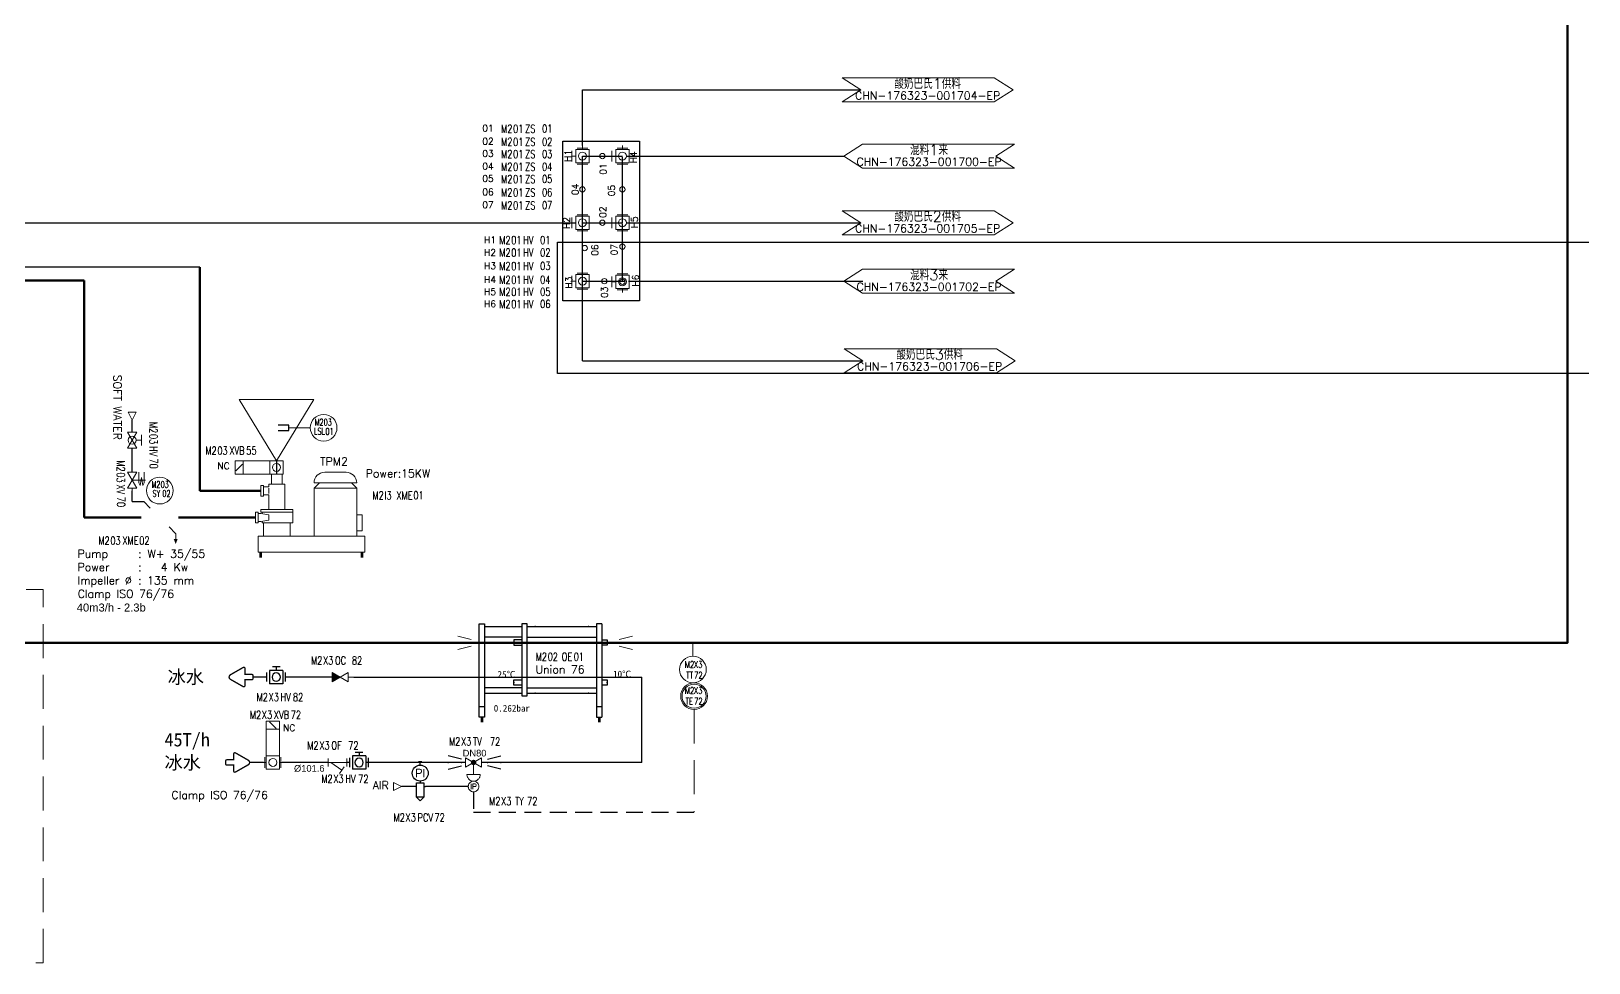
# Model space of a CAD drawing. Header units: inches. Extents: x 10149 to 11899, y 21917 to 23140.
# Drawn here: x 11315 to 11899, y 22038 to 22388 of the extents above; entities that cross this region are included whole.
import ezdxf
from ezdxf.enums import TextEntityAlignment as Align

# ---------------------------------------------------------------- set-up
doc = ezdxf.new("R2010")
doc.units = ezdxf.units.IN
doc.header["$MEASUREMENT"] = 0
for name, pattern in [('ACAD_ISO02W100', [15, 12, -3]), ('DASHED', [19.05, 12.7, -6.35]), ('DASHED2', [9.525, 6.35, -3.175])]:
    doc.linetypes.add(name, pattern=pattern)
for name, color, linetype in [('14 Pipe Water Cold', 142, 'Continuous'), ('DIAMETRE', 7, 'Continuous'), ('ECHANGEURS', 7, 'Continuous'), ('LIAISON INSTRUMENTATION', 140, 'DASHED2'), ('MATERIEL-DIVERS', 7, 'Continuous'), ('PHASE I', 8, 'Continuous'), ('REPERES', 7, 'Continuous'), ('Steam pipe', 231, 'Continuous'), ('techn-data', 7, 'Continuous'), ('TEXTES', 7, 'Continuous'), ('TUYAUTERIE-AIR INSTRUMENT', 3, 'Continuous'), ('TUYAUTERIE-EAU', 5, 'Continuous'), ('TUYAUTERIE-PROCESS', 30, 'Continuous'), ('TXT_FR', 7, 'Continuous'), ('VANNES', 7, 'Continuous'), ('VANNES-FLUIDES-AUX', 7, 'Continuous')]:
    doc.layers.add(name, color=color, linetype=linetype)
for name, color, linetype, lineweight in [('19 Pipe Process', 30, 'Continuous', 30), ('31 Equipment', 7, 'Continuous', 9), ('32 Instruments Control Loop', 140, 'DASHED', 9), ('33 Instruments Labels', 7, 'Continuous', 9), ('40 TXT Data', 7, 'Continuous', 9), ('43 TXT Chinese', 7, 'Continuous', 9), ('Other-material', 7, 'Continuous', 9), ('Pipe-process', 30, 'Continuous', 70)]:
    doc.layers.add(name, color=color, linetype=linetype, lineweight=lineweight)
doc.layers.get('REPERES').off()
doc.styles.add('ROMANS', font='ROMANS.SHX')
doc.styles.get("Standard").update_dxf_attribs({"font": 'arial.ttf'})
doc.styles.add('USER1', font='TXT.SHX', dxfattribs={"bigfont": 'gbcbig.shx'})
doc.linetypes.add('Amzigzag', pattern='A,0.0001,[136,genltshp.shx,S=0.04,R=0,X=0,Y=0],-11', length=11.0001)

# ---------------------------------------------------------------- blocks, each defined once
blk = doc.blocks.new('APV-INS-M-L-SY')
at = {"layer": '31 Equipment', "color": 7}
blk.add_circle((0, 0), 5, dxfattribs=at)
blk = doc.blocks.new('APV-PMP-GEN-FLUSH-1')
at = {"layer": '31 Equipment', "color": 7}
for p, q in [((-3.54, 3.54), (-6, 6)), ((5.99, -6), (3.53, -3.54))]:
    blk.add_line(p, q, dxfattribs=at)
at = {"layer": '31 Equipment', "linetype": 'ACAD_ISO02W100', "ltscale": 38}
blk.add_line((6, -6), (6, -8), dxfattribs=at)
at = {"layer": '31 Equipment'}
blk.add_lwpolyline([(6, -10, 0, 1.5, 0), (6, -8, 1.5, 1.5, 0)], format="xyseb", dxfattribs=at)
blk = doc.blocks.new('APV-VLVM-BALL-KHV+MF-1')
at = {"layer": '31 Equipment', "ltscale": 38}
for p, q in [((-3, 0), (-4, 0)), ((3, 0), (4, 0))]:
    blk.add_line(p, q, dxfattribs=at)
at = {"layer": '31 Equipment'}
for p, q in [((-3, 1.734), (-3, -1.734)), ((-3, -1.734), (3, 1.734)), ((3, -1.734), (-3, 1.734)), ((-2, 3.5), (2, 3.5)), ((0, 1.5), (0, 3.5)), ((3, 1.734), (3, -1.734))]:
    blk.add_line(p, q, dxfattribs=at)
blk.add_circle((0, 0), 1.5, dxfattribs=at)
blk = doc.blocks.new('APV-VLV-SOLV-22-1')
at = {"layer": '31 Equipment', "ltscale": 38}
for p, q in [((-3, 0), (-4, 0)), ((3, 0), (4, 0))]:
    blk.add_line(p, q, dxfattribs=at)
at = {"layer": '31 Equipment'}
for p, q in [((-3, 1.734), (-3, -1.734)), ((-3, -1.734), (3, 1.734)), ((3, -1.734), (-3, 1.734)), ((3, 1.734), (3, -1.734))]:
    blk.add_line(p, q, dxfattribs=at)
at = {"layer": '31 Equipment', "linetype": 'ACAD_ISO02W100', "ltscale": 38}
for p, q in [((-1, 4.5), (-2, 4)), ((-2, 4), (1, 3.5)), ((-2, 3), (1, 3.5)), ((-1, 2.5), (-2, 3)), ((3, 4.5), (-1, 4.5)), ((3, 2.5), (-1, 2.5)), ((0, 0), (0, 5))]:
    blk.add_line(p, q, dxfattribs=at)
blk = doc.blocks.new('APV-SIGN-ARW-FLOW-1')
at = {"layer": '31 Equipment'}
for p, q in [((-1.5, -1.5), (-1.5, 1.5)), ((-1.5, 1.5), (1.5, 0)), ((1.5, 0), (-1.5, -1.5))]:
    blk.add_line(p, q, dxfattribs=at)
blk = doc.blocks.new('REPNORM1')
at = {"layer": 'TEXTES', "style": 'ROMANS', "width": 0.75}
for tag, p in [('ZONE', (-9.75, -1.25)), ('SOUSZONE', (-5.25, -1.25)), ('ELEMENT', (-0.75, -1.25)), ('NUM', (5.59, -1.22))]:
    blk.add_attdef(tag, p, '', height=3, dxfattribs=at)
blk = doc.blocks.new('REPINS2')
at = {"layer": 'TEXTES', "style": 'ROMANS', "width": 0.7}
for tag, p in [('ZONE', (-3.35, 0.8)), ('SOUSZONE', (0.05, 0.8)), ('NUM', (0.7, -2.6))]:
    blk.add_attdef(tag, p, '', height=2.5, dxfattribs=at)
blk.add_attdef('ELEMENT', text='', height=2.5, dxfattribs=at).set_placement((-1.56, -2.59), align=Align.CENTER)
blk = doc.blocks.new('TEXT-PUMP_caract_ANGLAIS')
at = {"layer": 'techn-data', "style": 'ROMANS'}
for s, p in [('Pump', (-22, 9)), ('Power', (-22, 4)), ('Kw', (14, 4)), ('Impeller %%C', (-22, -1)), ('mm', (14, -1))]:
    blk.add_text(s, height=3, dxfattribs=at).set_placement(p)
for p in [(2, 9), (2, 4), (2, -1)]:
    blk.add_text(':', height=3, dxfattribs=at).set_placement(p, align=Align.RIGHT)
blk.add_attdef('Type', (4.23, 9), '', height=3, dxfattribs=at)
for tag, p in [('Pui', (11.76, 4)), ('Dia', (11.76, -1))]:
    blk.add_attdef(tag, text='', height=3, dxfattribs=at).set_placement(p, align=Align.RIGHT)
blk = doc.blocks.new('SR0CADRE')
for p, q in [((-1, 2), (-1, 37)), ((-1, 37), (1, 37)), ((1, 37), (1, 2)), ((1, 36), (15, 36)), ((15, 37), (15, 10)), ((17, 37), (15, 37)), ((17, 10), (17, 37)), ((17, 36), (43, 36)), ((43, 37), (43, 2)), ((45, 37), (43, 37)), ((45, 37), (45, 2)), ((15, 32), (1, 32)), ((12, 31), (12, 29)), ((15, 31), (12, 31)), ((17, 32), (43, 32)), ((45, 31), (47, 31)), ((47, 31), (47, 29)), ((12, 29), (15, 29)), ((47, 29), (45, 29)), ((15, 13), (1, 13)), ((12, 16), (15, 16)), ((12, 14), (12, 16)), ((15, 14), (12, 14)), ((17, 13), (43, 13)), ((45, 16), (47, 16)), ((47, 14), (45, 14)), ((47, 16), (47, 14)), ((-1, 6), (1, 6)), ((1, 11), (15, 11)), ((15, 10), (17, 10)), ((17, 11), (43, 11)), ((43, 6), (45, 6)), ((1, 2), (-1, 2)), ((43, 2), (45, 2))]:
    blk.add_line(p, q)
for points in [[(0.5, 2), (-0.5, 2), (0.5, 0), (-0.5, 0)], [(44.5, 2), (43.5, 2), (44.5, 0), (43.5, 0)]]:
    blk.add_trace(points)
at = {"layer": 'ECHANGEURS', "color": 2}
for p in [(20, 36), (40, 36), (12, 30), (47, 30), (12, 15), (47, 15), (20, 11), (40, 11)]:
    blk.add_point(p, dxfattribs=at)
at = {"layer": 'ECHANGEURS', "color": 7, "extrusion": (0, 1, 0)}
for p in [(20, 36), (40, 36)]:
    blk.add_point(p, dxfattribs=at)
at = {"layer": 'ECHANGEURS', "color": 7, "extrusion": (-1, 0, 0)}
for p in [(12, 30), (12, 15)]:
    blk.add_point(p, dxfattribs=at)
at = {"layer": 'ECHANGEURS', "color": 7, "extrusion": (1, 0, 0)}
for p in [(47, 30), (47, 15)]:
    blk.add_point(p, dxfattribs=at)
at = {"layer": 'ECHANGEURS', "color": 7, "extrusion": (0, -1, 0)}
for p in [(20, 11), (40, 11)]:
    blk.add_point(p, dxfattribs=at)
blk = doc.blocks.new('DETR12MODIF')
at = {"layer": 'MATERIEL-DIVERS', "color": 7}
for p, q in [((-0.67, 9.33), (0.67, 9.33)), ((0, 8), (0, 9.33)), ((-1.33, 0), (-2, 0)), ((-1.33, -4), (-1.33, 1.33)), ((-1.33, 1.33), (1.33, 1.33)), ((1.33, 1.33), (1.33, -4)), ((1.33, 0), (2, 0)), ((-1.33, -4), (0, -5.33)), ((1.33, -4), (-1.33, -4)), ((0, -5.33), (1.33, -4))]:
    blk.add_line(p, q, dxfattribs=at)
at = {"layer": 'MATERIEL-DIVERS'}
blk.add_line((0, 2), (0, 1.33), dxfattribs=at)
blk.add_circle((0, 5), 3, dxfattribs=at)
at = {"layer": 'MATERIEL-DIVERS', "style": 'ROMANS'}
blk.add_text('PI', height=3, dxfattribs=at).set_placement((0, 5), align=Align.MIDDLE)
blk = doc.blocks.new('APV-VLV-BFLY-SVS-3')
at = {"layer": '31 Equipment', "ltscale": 38}
for p, q in [((1.25, 15.25), (-1.25, 12.75)), ((-2.5, 0), (-4, 0)), ((2.5, 2.5), (-2.5, 2.5)), ((-2.5, 2.5), (-2.5, -2.5)), ((2.5, -2.5), (2.5, 2.5)), ((2.5, 0), (4, 0)), ((-2.5, -2.5), (2.5, -2.5))]:
    blk.add_line(p, q, dxfattribs=at)
at = {"layer": '31 Equipment'}
for p, q in [((-3, 2), (-3, -2)), ((3, -2), (3, 2))]:
    blk.add_line(p, q, dxfattribs=at)
at = {"layer": '31 Equipment', "ltscale": 38}
for points in [[(-2.5, 12.5), (2.5, 12.5), (2.5, 15.5), (-2.5, 15.5)], [(-2.5, 2.5), (2.5, 2.5), (2.5, 12.5), (-2.5, 12.5)]]:
    blk.add_lwpolyline(points, close=True, dxfattribs=at)
blk.add_circle((0, 0), 1.5, dxfattribs=at)
blk = doc.blocks.new('APV-VLV-MODUL-2WAY-1')
at = {"layer": '31 Equipment', "ltscale": 38}
for p, q in [((-3, 0), (-4, 0)), ((3, 0), (4, 0))]:
    blk.add_line(p, q, dxfattribs=at)
at = {"layer": '31 Equipment'}
for p, q in [((-3, 1.734), (-3, -1.734)), ((-3, -1.734), (3, 1.734)), ((3, -1.734), (-3, 1.734)), ((3, 1.734), (3, -1.734))]:
    blk.add_line(p, q, dxfattribs=at)
at = {"layer": '31 Equipment', "linetype": 'ACAD_ISO02W100', "ltscale": 38}
for p, q in [((2.5, 4.5), (-2.5, 4.5)), ((0, 1), (0, 4.5))]:
    blk.add_line(p, q, dxfattribs=at)
at = {"layer": '31 Equipment', "const_width": 1}
blk.add_lwpolyline([(-0.5, 0, 1), (0.5, 0, 1)], format="xyb", close=True, dxfattribs=at)
at = {"layer": '31 Equipment', "linetype": 'ACAD_ISO02W100', "ltscale": 38}
blk.add_arc((0, 4.5), 2.5, 0, 180, dxfattribs=at)
blk = doc.blocks.new('APV-VLV-IPCNV-GEN-1')
at = {"layer": '31 Equipment', "linetype": 'ACAD_ISO02W100', "ltscale": 38}
blk.add_circle((0, 0), 2, dxfattribs=at)
at = {"layer": '31 Equipment', "style": 'ROMANS'}
blk.add_text('IP', height=2, dxfattribs=at).set_placement((0, 0), align=Align.MIDDLE)
blk = doc.blocks.new('APV-INS-M-L-TE')
at = {"layer": '31 Equipment', "color": 7}
blk.add_line((0, -5), (0, -10), dxfattribs=at)
blk.add_circle((0, 0), 5, dxfattribs=at)
at = {"layer": '33 Instruments Labels', "style": 'ROMANS', "width": 0.8, "flags": 8}
blk.add_attdef('TE', text='', height=3, dxfattribs=at).set_placement((0, 0), align=Align.MIDDLE)
blk = doc.blocks.new('APV-INS-F-L-TT')
at = {"layer": '31 Equipment'}
for radius in [5, 4.5]:
    blk.add_circle((0, 0), radius, dxfattribs=at)
blk = doc.blocks.new('APV-SIGN-ARW-PROD-1')
at = {"layer": '31 Equipment', "const_width": 0.5}
blk.add_lwpolyline([(-4.5, 0.5), (-4.5, -0.5, 0.414214), (-4, -1), (-1.5, -1), (-1.5, -3.14, 0.575867), (-0.75, -3.57), (3.98, -0.87, 0.580323), (3.98, 0.87), (-0.75, 3.57, 0.575867), (-1.5, 3.14), (-1.5, 1), (-4, 1, 0.414214)], format="xyb", close=True, dxfattribs=at)
blk = doc.blocks.new('APV-FILT-GEN-Y-1')
at = {"layer": '31 Equipment'}
for p, q in [((-3.5, -1.5), (-3.5, 1.5)), ((-3.5, 0), (3.5, 0)), ((-2.5, 0), (1.6, -2.87)), ((3.5, 1.5), (3.5, -1.5)), ((2.46, -1.64), (0.74, -4.1))]:
    blk.add_line(p, q, dxfattribs=at)
blk = doc.blocks.new('APV-FCE-NRV-GEN-1')
at = {"layer": '31 Equipment'}
h = blk.add_hatch(dxfattribs=at)
h.set_pattern_fill('ANSI31', color=256, scale=0.01, style=0)
h.set_pattern_definition([(45, (0, 0), (-0.02245064, 0.02245064), [])])
h.paths.add_polyline_path([(3, 1.75), (3, -1.75), (0, 0)])
at = {"layer": '31 Equipment', "linetype": 'ACAD_ISO02W100', "ltscale": 38}
for p, q in [((-3, 0), (-5, 0)), ((0, 0), (-3, 1.75)), ((-3, 1.75), (-3, -1.75)), ((0, 0), (-3, -1.75)), ((0, 0), (3, 1.75)), ((0, 0), (3, -1.75)), ((3, 1.75), (3, -1.75)), ((3, 0), (5, 0))]:
    blk.add_line(p, q, dxfattribs=at)
blk = doc.blocks.new('APV-SIGN-ARW-DWG-1')
at = {"layer": '31 Equipment'}
for p, q in [((-32, 4.49), (25, 4.49)), ((-32, 4.49), (-25, 0)), ((-25, 0), (-32, -4.49)), ((25, 4.49), (32, 0)), ((32, 0), (25, -4.49)), ((-32, -4.49), (25, -4.49))]:
    blk.add_line(p, q, dxfattribs=at)
at = {"layer": '31 Equipment', "style": 'ROMANS', "width": 0.8}
for tag, p in [('TEXT1', (0, 0.37)), ('TEXT2', (0, -3.63))]:
    blk.add_attdef(tag, text='', height=3, dxfattribs=at).set_placement(p, align=Align.CENTER)
blk = doc.blocks.new('REPNORM')
at = {"layer": 'TEXTES', "style": 'ROMANS', "width": 0.75}
for tag, p in [('ZONE', (-9.75, -1.25)), ('SOUSZONE', (-5.25, -1.25)), ('ELEMENT', (0, -1.25)), ('NUM', (4.5, -1.25))]:
    blk.add_attdef(tag, p, '', height=3, dxfattribs=at)
blk = doc.blocks.new('REPINS')
at = {"layer": 'TEXTES', "style": 'ROMANS', "width": 0.75}
for tag, p in [('ZONE', (-3.3, 1)), ('SOUSZONE', (0.1, 1)), ('NUM', (0.2, -3))]:
    blk.add_attdef(tag, p, '', height=2.5, dxfattribs=at)
blk.add_attdef('ELEMENT', text='', height=2.5, dxfattribs=at).set_placement((-0.2, -3), align=Align.RIGHT)
blk = doc.blocks.new('CR')
at = {"color": 7}
for p, q in [((-2.5, 2.5), (2.5, 1.25)), ((2.5, 1.25), (2.5, 1.25)), ((2.5, -1.25), (-2.5, -2.5))]:
    blk.add_line(p, q, dxfattribs=at)
at = {"color": 7, "extrusion": (-1, 0, 0)}
blk.add_point((-2.5, 0), dxfattribs=at)
at = {"color": 7, "extrusion": (1, 0, 0)}
blk.add_point((2.5, 0), dxfattribs=at)
blk = doc.blocks.new('VALVBUTT A BRIDES')
at = {"layer": 'VANNES'}
for p, q in [((-3.5, -1.73), (-3.5, 1.74)), ((-2.5, 2.5), (-2.5, -2.5)), ((-2.5, 2.5), (2.5, 2.5)), ((-1.4, 3.77), (1.4, 3.77)), ((0, 3.77), (0, 2.5)), ((2.5, 2.5), (2.5, -2.5)), ((3.5, -1.73), (3.5, 1.74)), ((-2.5, -2.5), (2.5, -2.5))]:
    blk.add_line(p, q, dxfattribs=at)
blk.add_circle((0, 0), 1.6, dxfattribs=at)
blk = doc.blocks.new('APV-INS-POS-GEN-1')
at = {"layer": '31 Equipment', "color": 5}
blk.add_circle((0, 0), 1, dxfattribs=at)
blk = doc.blocks.new('APV-VLVM-BFLY-SVS-1')
at = {"layer": '31 Equipment', "ltscale": 38}
for p, q in [((-2.5, 0), (-4, 0)), ((2.5, 2.5), (-2.5, 2.5)), ((-2.5, 2.5), (-2.5, -2.5)), ((-2, 4), (2, 4)), ((0, 2.5), (0, 4)), ((2.5, -2.5), (2.5, 2.5)), ((2.5, 0), (4, 0)), ((-2.5, -2.5), (2.5, -2.5))]:
    blk.add_line(p, q, dxfattribs=at)
at = {"layer": '31 Equipment'}
for p, q in [((-3, 2), (-3, -2)), ((3, -2), (3, 2))]:
    blk.add_line(p, q, dxfattribs=at)
at = {"layer": '31 Equipment', "ltscale": 38}
blk.add_circle((0, 0), 1.5, dxfattribs=at)
blk = doc.blocks.new('A$C1B8F009B')
at = {"layer": '31 Equipment', "ltscale": 38}
for p, q in [((0.25, 1.25), (2.75, 3.75)), ((13, 0), (13, 5)), ((13, 5), (18, 5)), ((18, 5), (18, 0)), ((18, 0), (13, 0))]:
    blk.add_line(p, q, dxfattribs=at)
at = {"layer": '31 Equipment', "lineweight": 30}
blk.add_line((15.5, 5), (15.5, 0), dxfattribs=at)
at = {"layer": '31 Equipment', "ltscale": 38}
for points in [[(3, 5), (3, 0), (0, 0), (0, 5)], [(13, 5), (13, 0), (3, 0), (3, 5)]]:
    blk.add_lwpolyline(points, close=True, dxfattribs=at)
blk.add_circle((15.5, 2.5), 1.5, dxfattribs=at)
blk = doc.blocks.new('A$C304358C3')
at = {"layer": '31 Equipment', "ltscale": 38}
for p, q in [((1.5, 59.29), (15.5, 36.29)), ((1.5, 59.29), (29.5, 59.29)), ((29.5, 59.29), (15.5, 36.29)), ((13.57, 27.5), (13.57, 31.29)), ((17.57, 27.5), (17.57, 31.29)), ((10.57, 26.5), (12.57, 26.5)), ((10.57, 23.5), (12.57, 23.5)), ((12.57, 26.5), (12.57, 27.5)), ((12.57, 24), (12.57, 26)), ((12.57, 18), (12.57, 23.5)), ((18.57, 18), (18.57, 27.5)), ((8.57, 16.5), (9.57, 16.5)), ((8.57, 13.5), (9.57, 13.5)), ((12.57, 16), (9.57, 16.5)), ((12.57, 14), (9.57, 13.5)), ((10.07, 16.42), (10.07, 17)), ((10.07, 13), (10.07, 13.58)), ((12.57, 14), (12.57, 16)), ((45.57, 16), (47.57, 16)), ((47.57, 10), (47.57, 16)), ((8.57, 8), (48.57, 8)), ((8.57, 2), (8.57, 8)), ((45.57, 10), (47.57, 10)), ((48.57, 2), (48.57, 8)), ((8.57, 2), (48.57, 2))]:
    blk.add_line(p, q, dxfattribs=at)
at = {"layer": '31 Equipment'}
for p, q in [((33.57, 32), (41.57, 32)), ((12.57, 27.5), (18.57, 27.5)), ((31.57, 28), (29.57, 26)), ((29.57, 28), (45.57, 28)), ((29.57, 8), (29.57, 26)), ((29.57, 26), (45.57, 26)), ((43.57, 28), (45.57, 26)), ((45.57, 8), (45.57, 26)), ((9.57, 18), (21.57, 18)), ((9.57, 17), (21.57, 17)), ((10.07, 13), (21.57, 13))]:
    blk.add_line(p, q, dxfattribs=at)
at = {"layer": '31 Equipment', "color": 7}
for p, q in [((9.57, 23), (9.57, 27)), ((9.57, 27), (10.57, 27)), ((10.57, 23), (10.57, 27)), ((9.57, 23), (10.57, 23)), ((9.57, 17.01), (9.57, 18)), ((21.57, 13), (21.57, 18)), ((7.57, 13), (7.57, 17)), ((7.57, 17), (8.57, 17)), ((7.57, 13), (8.57, 13)), ((8.57, 13), (8.57, 17)), ((10.57, 8), (10.57, 13)), ((20.57, 8), (20.57, 13))]:
    blk.add_line(p, q, dxfattribs=at)
at = {"layer": '31 Equipment'}
for centre, start, end in [((33.57, 28), 90, 180), ((41.57, 28), 0, 90)]:
    blk.add_arc(centre, 4, start, end, dxfattribs=at)
for points in [[(10.07, 2), (9.07, 2), (10.07, 0), (9.07, 0)], [(48.07, 2), (47.07, 2), (48.07, 0), (47.07, 0)]]:
    blk.add_trace(points, dxfattribs=at)
at = {"layer": 'Pipe-process'}
blk.add_blockref('A$C1B8F009B', (0, 31.29), dxfattribs=at)
blk = doc.blocks.new('APV-INS-M-L-LE2')
at = {"layer": '31 Equipment', "color": 7}
blk.add_line((5, 0), (13, 0), dxfattribs=at)
at = {"layer": '31 Equipment', "lineweight": 25}
blk.add_lwpolyline([(17, 1), (13, 1), (13, 0), (13, -1), (17, -1)], dxfattribs=at)
at = {"layer": '31 Equipment', "color": 7}
blk.add_circle((0, 0), 5, dxfattribs=at)
at = {"layer": '33 Instruments Labels', "style": 'ROMANS', "width": 0.8}
blk.add_attdef('LE?', text='', height=3, dxfattribs=at).set_placement((0, 0), align=Align.MIDDLE)

msp = doc.modelspace()

# ---------------------------------------------------------------- linework, layer by layer
at = {"color": 4, "linetype": 'Amzigzag'}
msp.add_line((11521.72, 22315.65), (11521.71, 22340.65), dxfattribs=at)
at = {"color": 3, "linetype": 'Amzigzag'}
for p, q in [((11521.71, 22340.65), (11536.71, 22340.65)), ((11521.71, 22315.65), (11536.71, 22315.65)), ((11521.76, 22293.75), (11537.47, 22293.75))]:
    msp.add_line(p, q, dxfattribs=at)
at = {"color": 1, "linetype": 'Amzigzag'}
msp.add_line((11536.71, 22315.65), (11536.71, 22340.31), dxfattribs=at)
at = {"color": 2, "linetype": 'Amzigzag'}
msp.add_line((11521.76, 22293.75), (11521.72, 22315.65), dxfattribs=at)
at = {"color": 6, "linetype": 'Amzigzag'}
msp.add_line((11536.71, 22293.75), (11536.71, 22315.31), dxfattribs=at)
msp.add_lwpolyline([(11514.33, 22286.32), (11514.33, 22346.23), (11543.14, 22346.26), (11543.14, 22286.36)], close=True)
at = {"layer": '14 Pipe Water Cold'}
for p, q in [((11403.46, 22145.3), (11398.26, 22145.3)), ((11429.98, 22145.3), (11410.46, 22145.3)), ((11436.04, 22145.3), (11544.04, 22145.3)), ((11436.04, 22145.3), (11440.73, 22145.3)), ((11544.04, 22113.26), (11544.04, 22145.3)), ((11402.13, 22113.26), (11396.93, 22113.26)), ((11426.45, 22113.26), (11409.13, 22113.26)), ((11434.22, 22113.26), (11433.45, 22113.26)), ((11477.91, 22113.26), (11440.72, 22113.26)), ((11544.04, 22113.26), (11483.91, 22113.26))]:
    msp.add_line(p, q, dxfattribs=at)
at = {"layer": '19 Pipe Process'}
for p, q in [((11521.71, 22365.47), (11626.14, 22365.47)), ((11521.71, 22344.65), (11521.71, 22365.47)), ((11538.21, 22340.65), (11619.67, 22340.65)), ((11538.21, 22315.65), (11626.14, 22315.65)), ((11378.35, 22299), (11250.19, 22299)), ((11521.76, 22263.91), (11521.76, 22293.75)), ((11538.97, 22293.75), (11626.9, 22293.75)), ((11521.76, 22263.91), (11626.9, 22263.91))]:
    msp.add_line(p, q, dxfattribs=at)
msp.add_lwpolyline([(11154.04, 22315.65), (11519.21, 22315.65)], dxfattribs=at)
at = {"layer": '31 Equipment', "color": 7}
for p, q in [((11450.91, 22105.76), (11450.91, 22102.76)), ((11453.91, 22104.26), (11450.91, 22105.76)), ((11450.91, 22102.76), (11453.91, 22104.26))]:
    msp.add_line(p, q, dxfattribs=at)
at = {"layer": '32 Instruments Control Loop'}
msp.add_line((11563.57, 22133.14), (11563.57, 22094.59), dxfattribs=at)
msp.add_lwpolyline([(11164.41, 22038.12), (11319.55, 22038.12), (11319.55, 22178.12), (11313.22, 22178.12)], dxfattribs=at)
at = {"layer": 'LIAISON INSTRUMENTATION'}
for p, q in [((11480.91, 22102.26), (11480.91, 22094.59)), ((11480.91, 22094.59), (11563.57, 22094.59))]:
    msp.add_line(p, q, dxfattribs=at)
at = {"layer": 'PHASE I'}
for p, q in [((11512.32, 22308.38), (11899.02, 22308.38)), ((11512.32, 22259.18), (11512.32, 22308.38)), ((11899.02, 22259.18), (11512.32, 22259.18))]:
    msp.add_line(p, q, dxfattribs=at)
at = {"layer": 'Pipe-process'}
for p, q in [((11334.95, 22294), (11334.95, 22205.12)), ((11378.35, 22215.12), (11401.1, 22215.12)), ((11356.24, 22205.12), (11334.95, 22205.12)), ((11370.24, 22205.12), (11382.23, 22205.12))]:
    msp.add_line(p, q, dxfattribs=at)
for points in [[(11275.84, 22225.19), (11275.84, 22179.73), (11255.9, 22179.73), (11255.9, 22158.12), (11891.01, 22158.12), (11891.01, 22745.67), (11692.03, 22745.67)], [(11378.35, 22299), (11378.35, 22215.12)], [(11334.95, 22294), (11275.91, 22294), (11275.91, 22276.01)], [(11399.1, 22205.12), (11382.23, 22205.12)]]:
    msp.add_lwpolyline(points, dxfattribs=at)
at = {"layer": 'TUYAUTERIE-AIR INSTRUMENT'}
for p, q in [((11458.91, 22104.26), (11453.91, 22104.26)), ((11474.91, 22104.26), (11462.91, 22104.26)), ((11478.91, 22104.26), (11474.91, 22104.26))]:
    msp.add_line(p, q, dxfattribs=at)
at = {"layer": 'TUYAUTERIE-EAU'}
for p, q in [((11352.9, 22237.12), (11352.9, 22241.67)), ((11352.9, 22222.12), (11352.9, 22231.12)), ((11352.9, 22211.12), (11352.9, 22215.12)), ((11352.9, 22211.12), (11357.24, 22211.12))]:
    msp.add_line(p, q, dxfattribs=at)

# ---------------------------------------------------------------- block references
at = {"layer": '14 Pipe Water Cold', "xscale": -1}
for p in [(11406.96, 22145.3), (11437.97, 22113.25)]:
    msp.add_blockref('VALVBUTT A BRIDES', p, dxfattribs=at)
at = {"layer": '31 Equipment'}
for name, p, rotation in [('APV-VLVM-BFLY-SVS-1', (11521.71, 22340.65), 89.99999999999999), ('APV-VLVM-BFLY-SVS-1', (11536.71, 22340.65), 89.99999999999999), ('APV-VLVM-BFLY-SVS-1', (11521.71, 22315.65), 89.99999999999999), ('APV-VLVM-BFLY-SVS-1', (11536.71, 22315.65), 89.99999999999999), ('APV-VLVM-BFLY-SVS-1', (11521.76, 22293.75), 89.99999999999999), ('APV-VLVM-BFLY-SVS-1', (11536.71, 22293.55), 89.99999999999999), ('APV-FCE-NRV-GEN-1', (11430.92, 22145.3), 180)]:
    msp.add_blockref(name, p, dxfattribs=dict(at, rotation=rotation))
at = {"layer": '31 Equipment', "xscale": -1}
for name, p, rotation in [('APV-SIGN-ARW-FLOW-1', (11352.9, 22243.17), 90), ('APV-VLVM-BALL-KHV+MF-1', (11352.9, 22234.12), 270), ('APV-VLV-SOLV-22-1', (11352.9, 22219.12), 270), ('APV-INS-M-L-TE', (11563.15, 22148.12), 180), ('APV-INS-F-L-TT', (11563.57, 22138.12), 180), ('APV-SIGN-ARW-PROD-1', (11392.45, 22113.26), 180)]:
    msp.add_blockref(name, p, dxfattribs=dict(at, rotation=rotation))
at = {"layer": '31 Equipment'}
msp.add_blockref('APV-PMP-GEN-FLUSH-1', (11363.24, 22205.12), dxfattribs=at)
at = {"layer": '31 Equipment', "xscale": -1}
msp.add_blockref('APV-SIGN-ARW-PROD-1', (11393.76, 22145.3), dxfattribs=at)
at = {"layer": '33 Instruments Labels'}
for name, p, rotation in [('APV-INS-POS-GEN-1', (11529.2, 22340.65), 89.99999999999999), ('APV-INS-POS-GEN-1', (11521.72, 22328.15), 89.99999999999999), ('APV-INS-POS-GEN-1', (11536.71, 22328.15), 89.99999999999999), ('APV-INS-POS-GEN-1', (11529.2, 22315.65), 89.99999999999999), ('APV-INS-POS-GEN-1', (11536.71, 22306.71), 89.99999999999999), ('APV-INS-POS-GEN-1', (11522.59, 22306.15), 89.99999999999999), ('APV-INS-POS-GEN-1', (11529.96, 22293.75), 89.99999999999999), ('APV-INS-POS-GEN-1', (11536.71, 22293.55), 89.99999999999999), ('APV-INS-M-L-LE2', (11424.71, 22238.78), 180)]:
    msp.add_blockref(name, p, dxfattribs=dict(at, rotation=rotation))
msp.add_blockref('APV-INS-M-L-SY', (11363.27, 22215.21), dxfattribs=at)
at = {"layer": 'MATERIEL-DIVERS'}
ref = msp.add_blockref('APV-SIGN-ARW-DWG-1', (11651.14, 22365.47), dxfattribs=at)
ref.add_attrib('TEXT1', '酸奶巴氏1供料', dxfattribs={"layer": '31 Equipment', "height": 4, "style": 'USER1'}).set_placement((11651.14, 22365.84), align=Align.CENTER)
ref.add_attrib('TEXT2', 'CHN-176323-001704-EP', dxfattribs={"layer": '31 Equipment', "height": 3, "style": 'USER1'}).set_placement((11651.14, 22361.84), align=Align.CENTER)
ref = msp.add_blockref('APV-SIGN-ARW-DWG-1', (11651.67, 22340.65), dxfattribs=dict(at, xscale=-1))
ref.add_attrib('TEXT1', '混料1来', dxfattribs={"layer": '31 Equipment', "height": 4, "style": 'USER1'}).set_placement((11651.67, 22341.02), align=Align.CENTER)
ref.add_attrib('TEXT2', 'CHN-176323-001700-EP', dxfattribs={"layer": '31 Equipment', "height": 3, "style": 'USER1'}).set_placement((11651.67, 22337.02), align=Align.CENTER)
ref = msp.add_blockref('APV-SIGN-ARW-DWG-1', (11651.14, 22315.65), dxfattribs=at)
ref.add_attrib('TEXT1', '酸奶巴氏2供料', dxfattribs={"layer": '31 Equipment', "height": 4, "style": 'USER1'}).set_placement((11651.14, 22316.02), align=Align.CENTER)
ref.add_attrib('TEXT2', 'CHN-176323-001705-EP', dxfattribs={"layer": '31 Equipment', "height": 3, "style": 'USER1'}).set_placement((11651.14, 22312.02), align=Align.CENTER)
ref = msp.add_blockref('APV-SIGN-ARW-DWG-1', (11651.67, 22293.75), dxfattribs=dict(at, xscale=-1))
ref.add_attrib('TEXT1', '混料3来', dxfattribs={"layer": '31 Equipment', "height": 4, "style": 'USER1'}).set_placement((11651.67, 22294.12), align=Align.CENTER)
ref.add_attrib('TEXT2', 'CHN-176323-001702-EP', dxfattribs={"layer": '31 Equipment', "height": 3, "style": 'USER1'}).set_placement((11651.67, 22290.12), align=Align.CENTER)
ref = msp.add_blockref('APV-SIGN-ARW-DWG-1', (11651.9, 22263.91), dxfattribs=at)
ref.add_attrib('TEXT1', '酸奶巴氏3供料', dxfattribs={"layer": '31 Equipment', "height": 4, "style": 'USER1'}).set_placement((11651.9, 22264.28), align=Align.CENTER)
ref.add_attrib('TEXT2', 'CHN-176323-001706-EP', dxfattribs={"layer": '31 Equipment', "height": 3, "style": 'USER1'}).set_placement((11651.9, 22260.28), align=Align.CENTER)
msp.add_blockref('SR0CADRE', (11484.04, 22128.3), dxfattribs=at)
at = {"layer": 'MATERIEL-DIVERS', "xscale": -1, "rotation": 180}
msp.add_blockref('CR', (11473.88, 22113.26), dxfattribs=at)
at = {"layer": 'MATERIEL-DIVERS', "rotation": 180}
msp.add_blockref('CR', (11488.69, 22113.26), dxfattribs=at)
at = {"layer": 'Other-material', "xscale": -1, "rotation": 180}
msp.add_blockref('CR', (11477.51, 22158.12), dxfattribs=at)
at = {"layer": 'Other-material', "rotation": 180}
msp.add_blockref('CR', (11538.01, 22158.12), dxfattribs=at)
at = {"layer": 'Pipe-process'}
msp.add_blockref('A$C304358C3', (11391.53, 22190.12), dxfattribs=at)
at = {"layer": 'REPERES'}
for name, p, values in [('REPNORM1', (11500.99, 22350.66), {'ZONE': 'M2', 'SOUSZONE': '01', 'ELEMENT': 'ZS', 'NUM': '01'}), ('REPNORM1', (11500.99, 22345.72), {'ZONE': 'M2', 'SOUSZONE': '01', 'ELEMENT': 'ZS', 'NUM': '02'}), ('REPNORM1', (11500.99, 22341.14), {'ZONE': 'M2', 'SOUSZONE': '01', 'ELEMENT': 'ZS', 'NUM': '03'}), ('REPNORM1', (11500.99, 22336.38), {'ZONE': 'M2', 'SOUSZONE': '01', 'ELEMENT': 'ZS', 'NUM': '04'}), ('REPNORM1', (11500.99, 22331.79), {'ZONE': 'M2', 'SOUSZONE': '01', 'ELEMENT': 'ZS', 'NUM': '05'}), ('REPNORM1', (11500.99, 22326.73), {'ZONE': 'M2', 'SOUSZONE': '01', 'ELEMENT': 'ZS', 'NUM': '06'}), ('REPNORM1', (11500.99, 22321.91), {'ZONE': 'M2', 'SOUSZONE': '01', 'ELEMENT': 'ZS', 'NUM': '07'}), ('REPNORM1', (11500.29, 22308.89), {'ZONE': 'M2', 'SOUSZONE': '01', 'ELEMENT': 'HV', 'NUM': '01'}), ('REPNORM1', (11500.29, 22304.2), {'ZONE': 'M2', 'SOUSZONE': '01', 'ELEMENT': 'HV', 'NUM': '02'}), ('REPNORM1', (11500.29, 22299.17), {'ZONE': 'M2', 'SOUSZONE': '01', 'ELEMENT': 'HV', 'NUM': '03'}), ('REPNORM1', (11500.29, 22294), {'ZONE': 'M2', 'SOUSZONE': '01', 'ELEMENT': 'HV', 'NUM': '04'}), ('REPNORM1', (11500.29, 22289.47), {'ZONE': 'M2', 'SOUSZONE': '01', 'ELEMENT': 'HV', 'NUM': '05'}), ('REPNORM1', (11500.29, 22284.91), {'ZONE': 'M2', 'SOUSZONE': '01', 'ELEMENT': 'HV', 'NUM': '06'}), ('REPINS2', (11424.71, 22238.78), {'ZONE': 'M2  ', 'SOUSZONE': '03', 'NUM': '01', 'ELEMENT': 'LSL'}), ('REPNORM1', (11390.12, 22229.95), {'ZONE': 'M2  ', 'SOUSZONE': '03', 'ELEMENT': 'XVB', 'NUM': '55'}), ('REPINS2', (11363.56, 22215.45), {'ZONE': 'M2  ', 'SOUSZONE': '03', 'NUM': '02', 'ELEMENT': 'SY'}), ('REPNORM1', (11452.74, 22213.16), {'ZONE': 'M2  ', 'SOUSZONE': 'I3', 'ELEMENT': 'XME', 'NUM': '01'}), ('REPNORM1', (11350, 22196.2), {'ZONE': 'M2  ', 'SOUSZONE': '03', 'ELEMENT': 'XME', 'NUM': '02'}), ('REPNORM', (11513.94, 22152.66), {'ZONE': 'M2  ', 'SOUSZONE': '02', 'ELEMENT': 'OE', 'NUM': '01'}), ('REPINS', (11563.4, 22147.72), {'ZONE': 'M2  ', 'SOUSZONE': 'X3', 'ELEMENT': 'TT', 'NUM': '72'}), ('REPINS', (11563.4, 22137.98), {'ZONE': 'M2  ', 'SOUSZONE': 'X3', 'ELEMENT': 'TE', 'NUM': '72'})]:
    msp.add_blockref(name, p, dxfattribs=at).add_auto_attribs(values)
ref = msp.add_blockref('REPNORM1', (11360.68, 22231.2), dxfattribs=dict(at, rotation=270))
ref.add_attrib('ZONE', 'M2  ', (11359.43, 22240.95), dxfattribs={"layer": 'TEXTES', "height": 3, "rotation": 270, "style": 'ROMANS', "width": 0.75})
ref.add_attrib('SOUSZONE', '03', (11359.43, 22236.45), dxfattribs={"layer": 'TEXTES', "height": 3, "rotation": 270, "style": 'ROMANS', "width": 0.75})
ref.add_attrib('ELEMENT', 'HV', (11359.43, 22231.94), dxfattribs={"layer": 'TEXTES', "height": 3, "rotation": 270, "style": 'ROMANS', "width": 0.75})
ref.add_attrib('NUM', '70', (11359.51, 22227.28), dxfattribs={"layer": 'TEXTES', "height": 3, "rotation": 270, "style": 'ROMANS', "width": 0.75})
ref = msp.add_blockref('REPNORM1', (11348.41, 22216.8), dxfattribs=dict(at, rotation=270))
ref.add_attrib('ZONE', 'M2  ', (11347.16, 22226.55), dxfattribs={"layer": 'TEXTES', "height": 3, "rotation": 270, "style": 'ROMANS', "width": 0.75})
ref.add_attrib('SOUSZONE', '03', (11347.16, 22222.05), dxfattribs={"layer": 'TEXTES', "height": 3, "rotation": 270, "style": 'ROMANS', "width": 0.75})
ref.add_attrib('ELEMENT', 'XV', (11347.16, 22217.54), dxfattribs={"layer": 'TEXTES', "height": 3, "rotation": 270, "style": 'ROMANS', "width": 0.75})
ref.add_attrib('NUM', '70', (11347.24, 22212.88), dxfattribs={"layer": 'TEXTES', "height": 3, "rotation": 270, "style": 'ROMANS', "width": 0.75})
ref = msp.add_blockref('REPNORM1', (11429.71, 22151.75), dxfattribs=dict(at, xscale=-1, rotation=180))
ref.add_attrib('ZONE', 'M2  ', (11419.96, 22150), dxfattribs={"layer": 'TEXTES', "height": 3, "style": 'ROMANS', "width": 0.75})
ref.add_attrib('SOUSZONE', 'X3', (11424.46, 22150), dxfattribs={"layer": 'TEXTES', "height": 3, "style": 'ROMANS', "width": 0.75})
ref.add_attrib('ELEMENT', 'OC', (11428.96, 22150), dxfattribs={"layer": 'TEXTES', "height": 3, "style": 'ROMANS', "width": 0.75})
ref.add_attrib('NUM', '82', (11435.3, 22149.97), dxfattribs={"layer": 'TEXTES', "height": 3, "style": 'ROMANS', "width": 0.75})
ref = msp.add_blockref('REPNORM1', (11409.32, 22138.04), dxfattribs=dict(at, xscale=-1, rotation=180))
ref.add_attrib('ZONE', 'M2  ', (11399.57, 22136.29), dxfattribs={"layer": 'TEXTES', "height": 3, "style": 'ROMANS', "width": 0.75})
ref.add_attrib('SOUSZONE', 'X3', (11404.07, 22136.29), dxfattribs={"layer": 'TEXTES', "height": 3, "style": 'ROMANS', "width": 0.75})
ref.add_attrib('ELEMENT', 'HV', (11408.57, 22136.29), dxfattribs={"layer": 'TEXTES', "height": 3, "style": 'ROMANS', "width": 0.75})
ref.add_attrib('NUM', '82', (11413.19, 22136.26), dxfattribs={"layer": 'TEXTES', "height": 3, "style": 'ROMANS', "width": 0.75})
ref = msp.add_blockref('REPNORM1', (11406.8, 22131.37), dxfattribs=dict(at, xscale=-1, rotation=180))
ref.add_attrib('ZONE', 'M2  ', (11397.05, 22129.62), dxfattribs={"layer": 'TEXTES', "height": 3, "style": 'ROMANS', "width": 0.75})
ref.add_attrib('SOUSZONE', 'X3', (11401.55, 22129.62), dxfattribs={"layer": 'TEXTES', "height": 3, "style": 'ROMANS', "width": 0.75})
ref.add_attrib('ELEMENT', 'XVB', (11406.05, 22129.62), dxfattribs={"layer": 'TEXTES', "height": 3, "style": 'ROMANS', "width": 0.75})
ref.add_attrib('NUM', '72', (11412.38, 22129.59), dxfattribs={"layer": 'TEXTES', "height": 3, "style": 'ROMANS', "width": 0.75})
ref = msp.add_blockref('REPNORM1', (11428.33, 22119.9), dxfattribs=dict(at, xscale=-1, rotation=180))
ref.add_attrib('ZONE', 'M2  ', (11418.58, 22118.15), dxfattribs={"layer": 'TEXTES', "height": 3, "style": 'ROMANS', "width": 0.75})
ref.add_attrib('SOUSZONE', 'X3', (11423.08, 22118.15), dxfattribs={"layer": 'TEXTES', "height": 3, "style": 'ROMANS', "width": 0.75})
ref.add_attrib('ELEMENT', 'OF', (11427.59, 22118.15), dxfattribs={"layer": 'TEXTES', "height": 3, "style": 'ROMANS', "width": 0.75})
ref.add_attrib('NUM', '72', (11433.92, 22118.12), dxfattribs={"layer": 'TEXTES', "height": 3, "style": 'ROMANS', "width": 0.75})
ref = msp.add_blockref('REPNORM1', (11481.46, 22121.41), dxfattribs=dict(at, xscale=-1, rotation=180))
ref.add_attrib('ZONE', 'M2  ', (11471.71, 22119.66), dxfattribs={"layer": 'TEXTES', "height": 3, "style": 'ROMANS', "width": 0.75})
ref.add_attrib('SOUSZONE', 'X3', (11476.21, 22119.66), dxfattribs={"layer": 'TEXTES', "height": 3, "style": 'ROMANS', "width": 0.75})
ref.add_attrib('ELEMENT', 'TV', (11480.72, 22119.66), dxfattribs={"layer": 'TEXTES', "height": 3, "style": 'ROMANS', "width": 0.75})
ref.add_attrib('NUM', '72', (11487.05, 22119.63), dxfattribs={"layer": 'TEXTES', "height": 3, "style": 'ROMANS', "width": 0.75})
ref = msp.add_blockref('REPNORM1', (11433.59, 22107.39), dxfattribs=dict(at, xscale=-1, rotation=180))
ref.add_attrib('ZONE', 'M2  ', (11423.84, 22105.64), dxfattribs={"layer": 'TEXTES', "height": 3, "style": 'ROMANS', "width": 0.75})
ref.add_attrib('SOUSZONE', 'X3', (11428.34, 22105.64), dxfattribs={"layer": 'TEXTES', "height": 3, "style": 'ROMANS', "width": 0.75})
ref.add_attrib('ELEMENT', 'HV', (11432.84, 22105.64), dxfattribs={"layer": 'TEXTES', "height": 3, "style": 'ROMANS', "width": 0.75})
ref.add_attrib('NUM', '72', (11437.67, 22105.61), dxfattribs={"layer": 'TEXTES', "height": 3, "style": 'ROMANS', "width": 0.75})
ref = msp.add_blockref('REPNORM', (11496.48, 22098.99), dxfattribs=dict(at, xscale=-1, rotation=180))
ref.add_attrib('ZONE', 'M2  ', (11486.73, 22097.24), dxfattribs={"layer": 'TEXTES', "height": 3, "style": 'ROMANS', "width": 0.75})
ref.add_attrib('SOUSZONE', 'X3', (11491.23, 22097.24), dxfattribs={"layer": 'TEXTES', "height": 3, "style": 'ROMANS', "width": 0.75})
ref.add_attrib('ELEMENT', 'TY', (11496.48, 22097.24), dxfattribs={"layer": 'TEXTES', "height": 3, "style": 'ROMANS', "width": 0.75})
ref.add_attrib('NUM', '72', (11500.98, 22097.24), dxfattribs={"layer": 'TEXTES', "height": 3, "style": 'ROMANS', "width": 0.75})
ref = msp.add_blockref('REPNORM1', (11460.66, 22092.87), dxfattribs=dict(at, xscale=-1, rotation=180))
ref.add_attrib('ZONE', 'M2  ', (11450.91, 22091.12), dxfattribs={"layer": 'TEXTES', "height": 3, "style": 'ROMANS', "width": 0.75})
ref.add_attrib('SOUSZONE', 'X3', (11455.41, 22091.12), dxfattribs={"layer": 'TEXTES', "height": 3, "style": 'ROMANS', "width": 0.75})
ref.add_attrib('ELEMENT', 'PCV', (11459.92, 22091.12), dxfattribs={"layer": 'TEXTES', "height": 3, "style": 'ROMANS', "width": 0.75})
ref.add_attrib('NUM', '72', (11466.25, 22091.09), dxfattribs={"layer": 'TEXTES', "height": 3, "style": 'ROMANS', "width": 0.75})
at = {"layer": 'Steam pipe'}
msp.add_blockref('APV-FILT-GEN-Y-1', (11429.95, 22113.26), dxfattribs=at)
at = {"layer": 'TUYAUTERIE-PROCESS'}
msp.add_blockref('TEXT-PUMP_caract_ANGLAIS', (11354.46, 22181.02), dxfattribs=at).add_auto_attribs({'Dia': '135', 'Pui': '4', 'Type': 'W+ 35/55'})
at = {"layer": 'VANNES', "xscale": -1}
msp.add_blockref('APV-VLV-BFLY-SVS-3', (11405.7, 22113.26), dxfattribs=at)
at = {"layer": 'VANNES', "rotation": 180}
msp.add_blockref('APV-VLV-MODUL-2WAY-1', (11480.91, 22113.26), dxfattribs=at)
at = {"layer": 'VANNES'}
msp.add_blockref('APV-VLV-IPCNV-GEN-1', (11480.91, 22104.26), dxfattribs=at)
at = {"layer": 'VANNES-FLUIDES-AUX'}
msp.add_blockref('DETR12MODIF', (11460.91, 22104.26), dxfattribs=at)

# ---------------------------------------------------------------- texts
at = {"layer": '31 Equipment', "color": 1, "char_height": 2.5, "width": 28.4552, "attachment_point": 3, "style": 'ROMANS'}
for s, insert in [('{\\fKaiTi|b0|i0|c0|p49;25\\fKaiTi|b0|i0|c134|p49;℃}', (11496.69, 22147.57)), ('{\\fKaiTi|b0|i0|c0|p49;10\\fKaiTi|b0|i0|c134|p49;℃}', (11540, 22147.69)), ('{\\fKaiTi|b0|i0|c0|p49;0.262bar}', (11502.08, 22134.84))]:
    msp.add_mtext(s, dxfattribs=dict(at, insert=insert))
at = {"layer": '40 TXT Data', "char_height": 2.5, "width": 14.0814, "attachment_point": 7}
for s, insert in [('DN80', (11476.82, 22115.48, 0.01)), ('%%C101.6', (11413.59, 22109.7, 0.01))]:
    msp.add_mtext(s, dxfattribs=dict(at, insert=insert))
at = {"layer": '43 TXT Chinese', "char_height": 5, "width": 28.4552, "attachment_point": 7}
for s, insert in [('{\\fKaiTi|b0|i0|c134|p49;冰水}', (11366.22, 22142.25)), ('{\\fKaiTi|b0|i0|c0|p49;45T/h}', (11365.04, 22118.07)), ('{\\fKaiTi|b0|i0|c134|p49;冰水}', (11365.04, 22110.16))]:
    msp.add_mtext(s, dxfattribs=dict(at, insert=insert))
at = {"layer": 'DIAMETRE'}
msp.add_text('40m3/h - 2.3b', height=3, dxfattribs=at).set_placement((11332.16, 22169.87))
at = {"layer": 'techn-data', "color": 0, "style": 'ROMANS'}
for s, p in [('01', (11486.3, 22351.12)), ('02', (11486.3, 22346.19)), ('03', (11486.3, 22341.6)), ('04', (11486.3, 22336.84)), ('05', (11486.3, 22332.25)), ('06', (11486.3, 22327.19)), ('07', (11486.3, 22322.37)), ('H1', (11487.09, 22309.21)), ('H2', (11487.09, 22304.52)), ('H3', (11487.09, 22299.49)), ('H4', (11487.09, 22294.33)), ('H5', (11487.09, 22289.79)), ('H6', (11487.09, 22285.23))]:
    msp.add_text(s, height=2.5, dxfattribs=at).set_placement(p, align=Align.MIDDLE_CENTER)
for s, p in [('H1', (11516.24, 22340.74)), ('01', (11529.46, 22335.8)), ('H4', (11540.84, 22340.17)), ('04', (11519.03, 22328.14)), ('05', (11532.62, 22327.74)), ('02', (11529.41, 22319.62)), ('H2', (11515.81, 22315.56)), ('H5', (11541.22, 22315.77)), ('06', (11526.37, 22305.4)), ('07', (11533.62, 22305.54)), ('H6', (11541.62, 22293.93)), ('H3', (11516.59, 22293.18)), ('03', (11529.98, 22289.59))]:
    msp.add_text(s, height=2.5, rotation=90, dxfattribs=at).set_placement(p, align=Align.MIDDLE_CENTER)
at = {"layer": 'techn-data', "style": 'ROMANS'}
for p in [(11387.2, 22224.46), (11411.76, 22126.25)]:
    msp.add_text('NC', height=2.5, dxfattribs=at).set_placement(p, align=Align.MIDDLE_CENTER)
for s, p in [('TPM2', (11428.58, 22226.16)), ('Power:15KW', (11452.58, 22221.66))]:
    msp.add_text(s, height=3, dxfattribs=at).set_placement(p, align=Align.MIDDLE)
at = {"layer": 'TXT_FR', "style": 'ROMANS'}
for s, p in [('Clamp ISO 76/76', (11332.5, 22175)), ('Union 76', (11504.15, 22146.67)), ('Clamp ISO 76/76', (11367.66, 22099.55))]:
    msp.add_text(s, height=3, dxfattribs=at).set_placement(p)
msp.add_text('AIR', height=3, dxfattribs=at).set_placement((11446.12, 22104.72), align=Align.MIDDLE)
at = {"layer": 'TXT_FR', "insert": (11347.42, 22246.46), "char_height": 3, "width": 55, "attachment_point": 5, "rotation": 270, "style": 'ROMANS'}
msp.add_mtext('SOFT WATER', dxfattribs=at)

doc.saveas('drawing.dxf')
